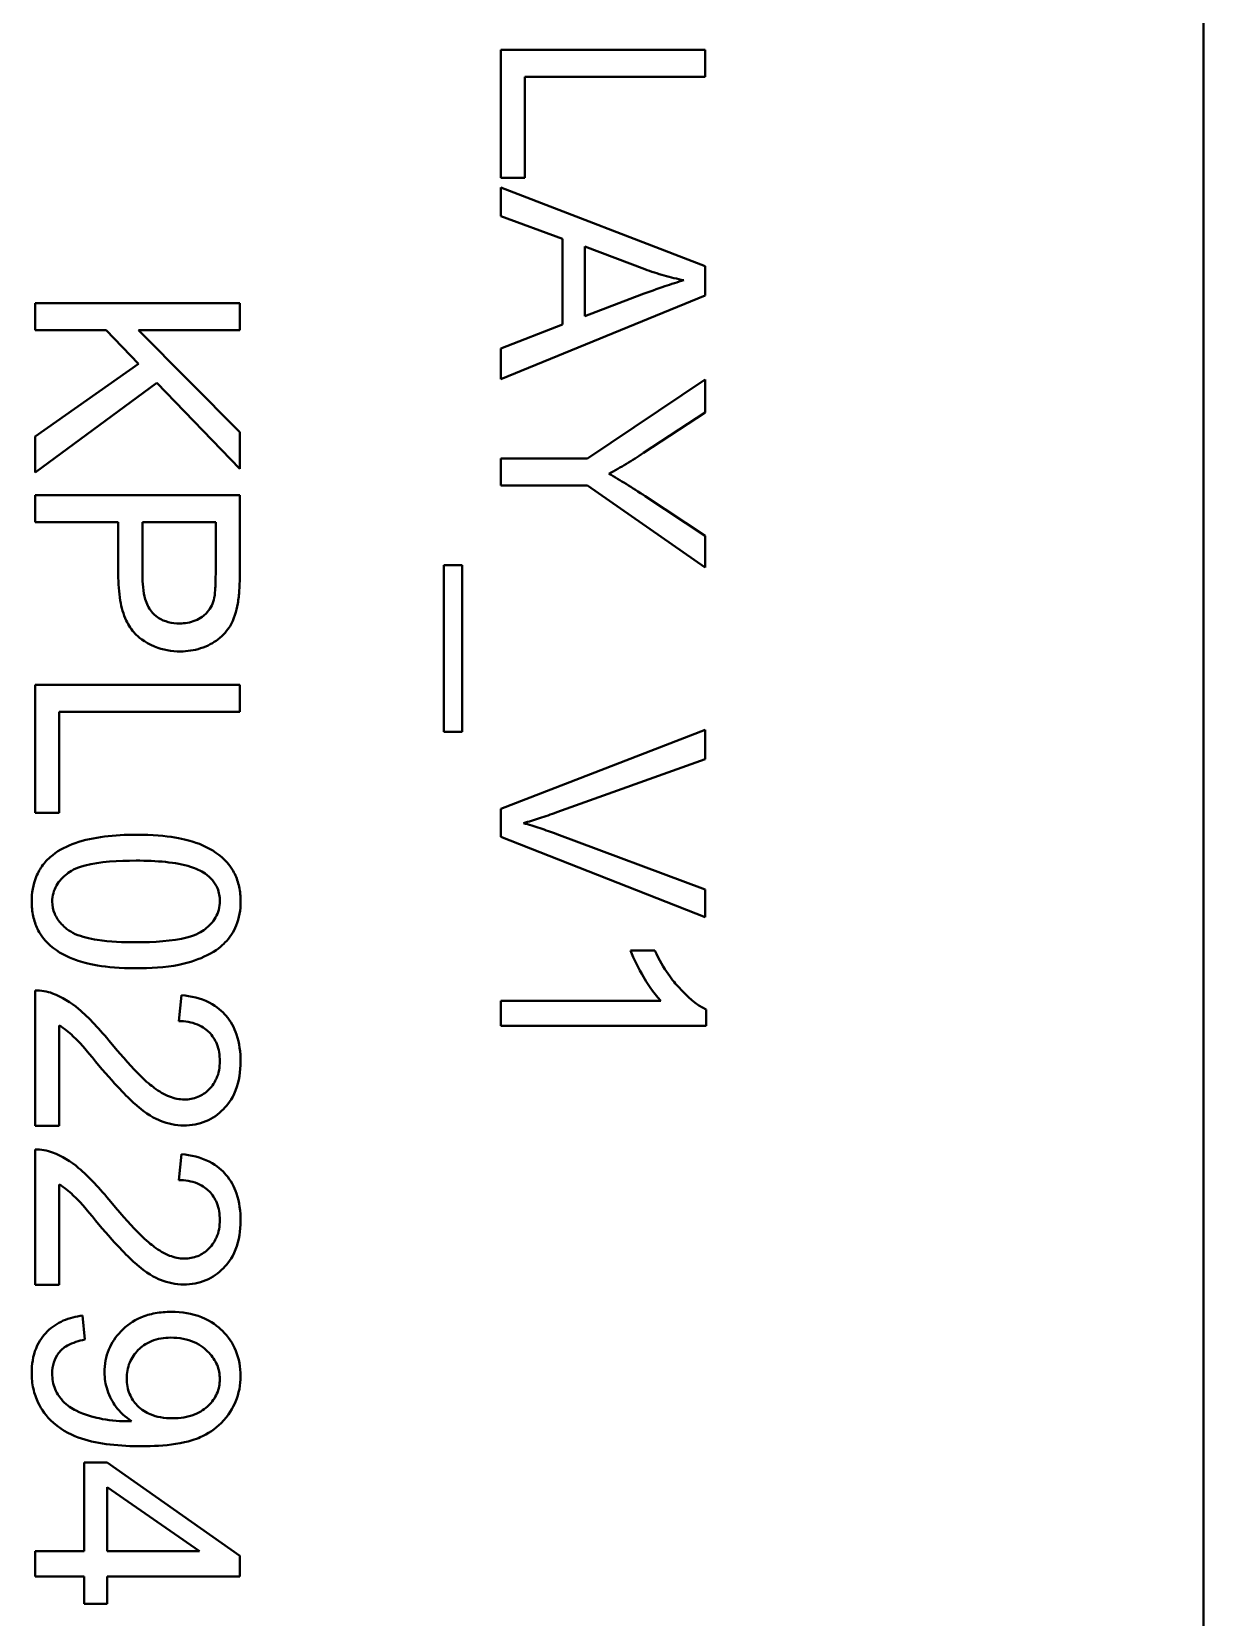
# Model space of a CAD drawing. Header units: millimetres. Extents: x 0 to 5945, y 0 to 4205.
# Drawn here: x 1736.56 to 1744.74, y 239.38 to 250.45 of the extents above; entities that cross this region are included whole.
import ezdxf

# ---------------------------------------------------------------- set-up
doc = ezdxf.new("R2010")
doc.units = ezdxf.units.MM
doc.header["$LTSCALE"] = 5
doc.layers.add('가시적인 것(ISO)', color=3, linetype='Continuous', lineweight=40)

msp = doc.modelspace()

# ---------------------------------------------------------------- linework, layer by layer
at = {"layer": '가시적인 것(ISO)'}
for p, q in [((1744.737, 219.623), (1744.737, 278.623)), ((1741.26, 250.322), (1739.832, 250.322)), ((1739.832, 250.322), (1739.832, 249.429)), ((1741.26, 250.132), (1741.26, 250.322)), ((1740, 249.429), (1740, 250.132)), ((1740, 250.132), (1741.26, 250.132)), ((1739.832, 249.429), (1740, 249.429)), ((1741.26, 248.811), (1739.832, 249.36)), ((1739.832, 249.36), (1739.832, 249.16)), ((1739.832, 249.16), (1740.264, 249.003)), ((1740.264, 249.003), (1740.264, 248.404)), ((1740.418, 248.948), (1740.837, 248.79)), ((1740.418, 248.463), (1740.418, 248.948)), ((1741.26, 248.606), (1741.26, 248.811)), ((1738.01, 248.554), (1736.582, 248.554)), ((1736.582, 248.554), (1736.582, 248.364)), ((1738.01, 248.364), (1738.01, 248.554)), ((1739.832, 248.023), (1741.26, 248.606)), ((1740.814, 248.613), (1740.418, 248.463)), ((1736.582, 248.364), (1737.077, 248.364)), ((1737.077, 248.364), (1737.304, 248.13)), ((1738.01, 247.654), (1737.303, 248.364)), ((1737.303, 248.364), (1738.01, 248.364)), ((1740.264, 248.404), (1739.832, 248.238)), ((1739.832, 248.238), (1739.832, 248.023)), ((1737.304, 248.13), (1736.582, 247.622)), ((1736.582, 247.372), (1737.431, 247.997)), ((1737.431, 247.997), (1738.01, 247.398)), ((1741.26, 248.021), (1740.437, 247.47)), ((1741.26, 247.791), (1741.26, 248.021)), ((1740.829, 247.509), (1741.26, 247.791)), ((1738.01, 247.398), (1738.01, 247.654)), ((1736.582, 247.622), (1736.582, 247.372)), ((1740.437, 247.47), (1739.832, 247.47)), ((1739.832, 247.47), (1739.832, 247.28)), ((1738.01, 247.214), (1736.582, 247.214)), ((1736.582, 247.214), (1736.582, 247.025)), ((1738.01, 246.675), (1738.01, 247.214)), ((1739.832, 247.28), (1740.437, 247.28)), ((1740.437, 247.28), (1741.26, 246.709)), ((1741.26, 246.929), (1740.84, 247.207)), ((1736.582, 247.025), (1737.162, 247.025)), ((1737.162, 247.025), (1737.162, 246.658)), ((1737.331, 247.025), (1737.842, 247.025)), ((1737.331, 246.656), (1737.331, 247.025)), ((1737.842, 247.025), (1737.842, 246.659)), ((1741.26, 246.709), (1741.26, 246.929)), ((1739.435, 246.725), (1739.435, 245.562)), ((1739.562, 246.725), (1739.435, 246.725)), ((1739.562, 245.562), (1739.562, 246.725)), ((1738.01, 245.89), (1736.582, 245.89)), ((1736.582, 245.89), (1736.582, 244.997)), ((1738.01, 245.701), (1738.01, 245.89)), ((1736.75, 244.997), (1736.75, 245.701)), ((1736.75, 245.701), (1738.01, 245.701)), ((1739.435, 245.562), (1739.562, 245.562)), ((1741.26, 245.576), (1739.832, 245.024)), ((1741.26, 245.371), (1741.26, 245.576)), ((1740.223, 245), (1741.26, 245.371)), ((1736.582, 244.997), (1736.75, 244.997)), ((1739.832, 245.024), (1739.832, 244.829)), ((1739.832, 244.829), (1741.26, 244.269)), ((1741.26, 244.462), (1740.223, 244.848)), ((1741.26, 244.269), (1741.26, 244.462)), ((1740.908, 244.036), (1740.738, 244.036)), ((1736.582, 243.757), (1736.582, 242.813)), ((1737.603, 243.724), (1737.585, 243.543)), ((1740.949, 243.685), (1739.832, 243.685)), ((1739.832, 243.685), (1739.832, 243.51)), ((1741.266, 243.51), (1741.266, 243.623)), ((1736.75, 242.813), (1736.75, 243.513)), ((1739.832, 243.51), (1741.266, 243.51)), ((1736.582, 242.813), (1736.75, 242.813)), ((1736.582, 242.647), (1736.582, 241.703)), ((1737.603, 242.614), (1737.585, 242.434)), ((1736.75, 241.703), (1736.75, 242.403)), ((1736.582, 241.703), (1736.75, 241.703)), ((1736.928, 241.32), (1736.913, 241.488)), ((1737.085, 240.463), (1736.924, 240.463)), ((1736.924, 240.463), (1736.924, 239.843)), ((1738.01, 239.811), (1737.085, 240.463)), ((1737.085, 239.843), (1737.085, 240.29)), ((1737.085, 240.29), (1737.729, 239.843)), ((1736.924, 239.843), (1736.582, 239.843)), ((1736.582, 239.843), (1736.582, 239.668)), ((1737.729, 239.843), (1737.085, 239.843)), ((1738.01, 239.668), (1738.01, 239.811)), ((1736.582, 239.668), (1736.924, 239.668)), ((1736.924, 239.668), (1736.924, 239.475)), ((1737.085, 239.475), (1737.085, 239.668)), ((1737.085, 239.668), (1738.01, 239.668)), ((1736.924, 239.475), (1737.085, 239.475))]:
    msp.add_line(p, q, dxfattribs=at)
for points, knots in [([(1740.837, 248.79), (1740.882, 248.774), (1740.927, 248.76), (1741.018, 248.734), (1741.064, 248.723), (1741.11, 248.713)], [-0.02843961, -0.02843961, -0.02843961, -0.02843961, -0.01410585, -0.01410585, 0, 0, 0, 0]), ([(1741.11, 248.713), (1741.067, 248.701), (1741.021, 248.686), (1740.924, 248.653), (1740.868, 248.633), (1740.814, 248.613)], [-0.03070478, -0.03070478, -0.03070478, -0.03070478, -0.0172156, -0.0172156, 0, 0, 0, 0]), ([(1740.587, 247.363), (1740.628, 247.385), (1740.669, 247.408), (1740.75, 247.457), (1740.79, 247.482), (1740.829, 247.509)], [-0.02824891, -0.02824891, -0.02824891, -0.02824891, -0.01424642, -0.01424642, 0, 0, 0, 0]), ([(1740.84, 247.207), (1740.796, 247.236), (1740.751, 247.264), (1740.668, 247.316), (1740.627, 247.34), (1740.587, 247.363)], [-0.02953399, -0.02953399, -0.02953399, -0.02953399, -0.01380139, -0.01380139, 0, 0, 0, 0]), ([(1737.162, 246.658), (1737.162, 246.598), (1737.166, 246.536), (1737.184, 246.43), (1737.197, 246.382), (1737.234, 246.305), (1737.254, 246.273), (1737.297, 246.23), (1737.343, 246.187), (1737.473, 246.133), (1737.534, 246.123), (1737.597, 246.123)], [-0.1908288, -0.1908288, -0.1908288, -0.1908288, -0.1298077, -0.1298077, -0.080559, -0.080559, -0.0424546, -0.0424546, -0.0186855, -0.0186855, 0, 0, 0, 0]), ([(1737.591, 246.318), (1737.564, 246.318), (1737.537, 246.321), (1737.487, 246.334), (1737.465, 246.343), (1737.419, 246.372), (1737.403, 246.39), (1737.374, 246.426), (1737.36, 246.456), (1737.335, 246.54), (1737.331, 246.6), (1737.331, 246.656)], [-0.03802346, -0.03802346, -0.03802346, -0.03802346, -0.03403716, -0.03403716, -0.03044185, -0.03044185, -0.02606481, -0.02606481, -0.01653682, -0.01653682, 0, 0, 0, 0]), ([(1737.842, 246.659), (1737.842, 246.624), (1737.841, 246.585), (1737.837, 246.527), (1737.834, 246.501), (1737.829, 246.482)], [-0.01456943, -0.01456943, -0.01456943, -0.01456943, -0.00589346, -0.00589346, 0, 0, 0, 0]), ([(1737.996, 246.457), (1738.002, 246.487), (1738.005, 246.52), (1738.01, 246.59), (1738.01, 246.634), (1738.01, 246.675)], [-0.02117388, -0.02117388, -0.02117388, -0.02117388, -0.01229519, -0.01229519, 0, 0, 0, 0]), ([(1737.829, 246.482), (1737.824, 246.465), (1737.817, 246.447), (1737.799, 246.416), (1737.788, 246.401), (1737.763, 246.376), (1737.738, 246.354), (1737.664, 246.324), (1737.628, 246.318), (1737.591, 246.318)], [-0.05165265, -0.05165265, -0.05165265, -0.05165265, -0.03766251, -0.03766251, -0.02385969, -0.02385969, -0.01104429, -0.01104429, 0, 0, 0, 0]), ([(1737.597, 246.123), (1737.644, 246.123), (1737.691, 246.13), (1737.787, 246.161), (1737.828, 246.184), (1737.899, 246.237), (1737.925, 246.271), (1737.971, 246.348), (1737.987, 246.402), (1737.996, 246.457)], [-0.03899686, -0.03899686, -0.03899686, -0.03899686, -0.03327601, -0.03327601, -0.02682703, -0.02682703, -0.01670913, -0.01670913, 0, 0, 0, 0]), ([(1739.99, 244.925), (1740.027, 244.935), (1740.065, 244.947), (1740.143, 244.972), (1740.183, 244.985), (1740.223, 245)], [-0.0244472, -0.0244472, -0.0244472, -0.0244472, -0.01269539, -0.01269539, 0, 0, 0, 0]), ([(1740.223, 244.848), (1740.184, 244.863), (1740.145, 244.876), (1740.068, 244.902), (1740.029, 244.914), (1739.99, 244.925)], [-0.02452883, -0.02452883, -0.02452883, -0.02452883, -0.01217994, -0.01217994, 0, 0, 0, 0]), ([(1737.286, 244.844), (1737.137, 244.844), (1736.987, 244.829), (1736.806, 244.766), (1736.751, 244.739), (1736.705, 244.702)], [-0.05753035, -0.05753035, -0.05753035, -0.05753035, -0.0178495, -0.0178495, 0, 0, 0, 0]), ([(1738.016, 244.377), (1738.016, 244.412), (1738.013, 244.447), (1737.999, 244.512), (1737.989, 244.542), (1737.963, 244.595), (1737.937, 244.64), (1737.832, 244.732), (1737.77, 244.765), (1737.639, 244.811), (1737.518, 244.844), (1737.286, 244.844)], [-0.384257, -0.384257, -0.384257, -0.384257, -0.2939972, -0.2939972, -0.2109903, -0.2109903, -0.1399526, -0.1399526, -0.0694871, -0.0694871, 0, 0, 0, 0]), ([(1736.705, 244.702), (1736.679, 244.682), (1736.656, 244.659), (1736.617, 244.607), (1736.602, 244.58), (1736.567, 244.496), (1736.558, 244.437), (1736.558, 244.377)], [-0.03714286, -0.03714286, -0.03714286, -0.03714286, -0.02737147, -0.02737147, -0.01783945, -0.01783945, 0, 0, 0, 0]), ([(1736.701, 244.377), (1736.701, 244.397), (1736.704, 244.417), (1736.714, 244.455), (1736.721, 244.472), (1736.749, 244.521), (1736.775, 244.548), (1736.827, 244.589), (1736.861, 244.611), (1737.032, 244.655), (1737.163, 244.663), (1737.286, 244.663)], [-0.1304135, -0.1304135, -0.1304135, -0.1304135, -0.1128395, -0.1128395, -0.0955418, -0.0955418, -0.0624777, -0.0624777, -0.0369492, -0.0369492, 0, 0, 0, 0]), ([(1737.286, 244.663), (1737.43, 244.663), (1737.565, 244.652), (1737.702, 244.609), (1737.738, 244.593), (1737.769, 244.572)], [-0.04316634, -0.04316634, -0.04316634, -0.04316634, -0.01110989, -0.01110989, 0, 0, 0, 0]), ([(1737.769, 244.572), (1737.788, 244.559), (1737.805, 244.543), (1737.834, 244.509), (1737.846, 244.49), (1737.866, 244.441), (1737.871, 244.411), (1737.871, 244.38)], [-0.02292194, -0.02292194, -0.02292194, -0.02292194, -0.0159139, -0.0159139, -0.00935362, -0.00935362, 0, 0, 0, 0]), ([(1736.558, 244.377), (1736.558, 244.343), (1736.561, 244.309), (1736.575, 244.244), (1736.585, 244.214), (1736.61, 244.162), (1736.636, 244.116), (1736.742, 244.023), (1736.804, 243.991), (1736.937, 243.944), (1737.059, 243.912), (1737.286, 243.912)], [-0.3729128, -0.3729128, -0.3729128, -0.3729128, -0.2853084, -0.2853084, -0.2043936, -0.2043936, -0.1355685, -0.1355685, -0.0683259, -0.0683259, 0, 0, 0, 0]), ([(1737.286, 244.093), (1737.199, 244.093), (1737.102, 244.097), (1736.961, 244.118), (1736.907, 244.131), (1736.814, 244.172), (1736.787, 244.198), (1736.746, 244.241), (1736.729, 244.265), (1736.707, 244.319), (1736.701, 244.348), (1736.701, 244.377)], [-0.04826516, -0.04826516, -0.04826516, -0.04826516, -0.03505137, -0.03505137, -0.02666319, -0.02666319, -0.01761873, -0.01761873, -0.00885593, -0.00885593, 0, 0, 0, 0]), ([(1737.871, 244.38), (1737.871, 244.36), (1737.869, 244.34), (1737.859, 244.301), (1737.851, 244.283), (1737.823, 244.234), (1737.797, 244.207), (1737.745, 244.167), (1737.711, 244.145), (1737.541, 244.101), (1737.409, 244.093), (1737.286, 244.093)], [-0.1312299, -0.1312299, -0.1312299, -0.1312299, -0.1133118, -0.1133118, -0.0957136, -0.0957136, -0.062482, -0.062482, -0.0369492, -0.0369492, 0, 0, 0, 0]), ([(1737.286, 243.912), (1737.381, 243.912), (1737.491, 243.917), (1737.663, 243.951), (1737.731, 243.977), (1737.848, 244.035), (1737.885, 244.068), (1737.941, 244.125), (1737.967, 244.165), (1738.007, 244.263), (1738.016, 244.32), (1738.016, 244.377)], [-0.05671733, -0.05671733, -0.05671733, -0.05671733, -0.0481642, -0.0481642, -0.04102039, -0.04102039, -0.03168979, -0.03168979, -0.01731807, -0.01731807, 0, 0, 0, 0]), ([(1740.738, 244.036), (1740.761, 243.973), (1740.795, 243.909), (1740.849, 243.816), (1740.893, 243.745), (1740.949, 243.685)], [-0.06474582, -0.06474582, -0.06474582, -0.06474582, -0.02451396, -0.02451396, 0, 0, 0, 0]), ([(1741.266, 243.623), (1741.197, 243.657), (1741.132, 243.715), (1741.038, 243.82), (1740.97, 243.901), (1740.908, 244.036)], [-0.1147142, -0.1147142, -0.1147142, -0.1147142, -0.0445643, -0.0445643, 0, 0, 0, 0]), ([(1736.704, 243.736), (1736.684, 243.744), (1736.664, 243.749), (1736.623, 243.756), (1736.603, 243.757), (1736.582, 243.757)], [-0.01249848, -0.01249848, -0.01249848, -0.01249848, -0.00625176, -0.00625176, 0, 0, 0, 0]), ([(1737.11, 243.391), (1737.034, 243.483), (1736.957, 243.568), (1736.831, 243.673), (1736.77, 243.711), (1736.704, 243.736)], [-0.04932017, -0.04932017, -0.04932017, -0.04932017, -0.02127745, -0.02127745, 0, 0, 0, 0]), ([(1738.016, 243.26), (1738.016, 243.324), (1738.008, 243.389), (1737.971, 243.498), (1737.947, 243.542), (1737.89, 243.609), (1737.853, 243.644), (1737.737, 243.703), (1737.67, 243.718), (1737.603, 243.724)], [-0.09874215, -0.09874215, -0.09874215, -0.09874215, -0.06562318, -0.06562318, -0.03909259, -0.03909259, -0.0201479, -0.0201479, 0, 0, 0, 0]), ([(1736.75, 243.513), (1736.785, 243.492), (1736.817, 243.466), (1736.911, 243.377), (1736.967, 243.305), (1737.025, 243.236)], [-0.03908802, -0.03908802, -0.03908802, -0.03908802, -0.02704027, -0.02704027, 0, 0, 0, 0]), ([(1737.585, 243.543), (1737.629, 243.543), (1737.674, 243.536), (1737.754, 243.503), (1737.78, 243.482), (1737.82, 243.441), (1737.837, 243.414), (1737.865, 243.346), (1737.871, 243.305), (1737.871, 243.264)], [-0.03695144, -0.03695144, -0.03695144, -0.03695144, -0.02930454, -0.02930454, -0.022146, -0.022146, -0.01224421, -0.01224421, 0, 0, 0, 0]), ([(1737.624, 242.996), (1737.588, 242.996), (1737.554, 243.003), (1737.482, 243.031), (1737.446, 243.053), (1737.372, 243.107), (1737.286, 243.178), (1737.11, 243.391)], [-0.2079713, -0.2079713, -0.2079713, -0.2079713, -0.1502648, -0.1502648, -0.0828488, -0.0828488, 0, 0, 0, 0]), ([(1737.025, 243.236), (1737.164, 243.072), (1737.236, 243.003), (1737.361, 242.89), (1737.422, 242.861), (1737.509, 242.826), (1737.563, 242.815), (1737.619, 242.815)], [-0.03349016, -0.03349016, -0.03349016, -0.03349016, -0.02807665, -0.02807665, -0.01685798, -0.01685798, 0, 0, 0, 0]), ([(1737.619, 242.815), (1737.673, 242.815), (1737.725, 242.824), (1737.821, 242.864), (1737.862, 242.893), (1737.921, 242.954), (1737.956, 242.995), (1738.006, 243.123), (1738.016, 243.192), (1738.016, 243.26)], [-0.1039942, -0.1039942, -0.1039942, -0.1039942, -0.071842, -0.071842, -0.0412315, -0.0412315, -0.0205607, -0.0205607, 0, 0, 0, 0]), ([(1737.871, 243.264), (1737.871, 243.243), (1737.869, 243.221), (1737.862, 243.18), (1737.856, 243.161), (1737.838, 243.121), (1737.822, 243.091), (1737.77, 243.042), (1737.746, 243.025), (1737.688, 243.001), (1737.656, 242.996), (1737.624, 242.996)], [-0.05266389, -0.05266389, -0.05266389, -0.05266389, -0.04157296, -0.04157296, -0.03130496, -0.03130496, -0.01877111, -0.01877111, -0.00979615, -0.00979615, 0, 0, 0, 0]), ([(1736.704, 242.626), (1736.684, 242.634), (1736.664, 242.639), (1736.623, 242.646), (1736.603, 242.648), (1736.582, 242.647)], [-0.01249848, -0.01249848, -0.01249848, -0.01249848, -0.00625176, -0.00625176, 0, 0, 0, 0]), ([(1737.11, 242.281), (1737.034, 242.373), (1736.957, 242.458), (1736.831, 242.563), (1736.77, 242.602), (1736.704, 242.626)], [-0.04932017, -0.04932017, -0.04932017, -0.04932017, -0.02127745, -0.02127745, 0, 0, 0, 0]), ([(1738.016, 242.15), (1738.016, 242.214), (1738.008, 242.279), (1737.971, 242.388), (1737.947, 242.432), (1737.89, 242.499), (1737.853, 242.534), (1737.737, 242.593), (1737.67, 242.608), (1737.603, 242.614)], [-0.09874215, -0.09874215, -0.09874215, -0.09874215, -0.06562318, -0.06562318, -0.03909259, -0.03909259, -0.0201479, -0.0201479, 0, 0, 0, 0]), ([(1736.75, 242.403), (1736.785, 242.382), (1736.817, 242.357), (1736.911, 242.267), (1736.967, 242.196), (1737.025, 242.126)], [-0.03908802, -0.03908802, -0.03908802, -0.03908802, -0.02704027, -0.02704027, 0, 0, 0, 0]), ([(1737.585, 242.434), (1737.629, 242.433), (1737.674, 242.427), (1737.754, 242.393), (1737.78, 242.372), (1737.82, 242.332), (1737.837, 242.305), (1737.865, 242.236), (1737.871, 242.196), (1737.871, 242.155)], [-0.03695144, -0.03695144, -0.03695144, -0.03695144, -0.02930454, -0.02930454, -0.022146, -0.022146, -0.01224421, -0.01224421, 0, 0, 0, 0]), ([(1737.624, 241.886), (1737.588, 241.886), (1737.554, 241.893), (1737.482, 241.921), (1737.446, 241.943), (1737.372, 241.998), (1737.286, 242.068), (1737.11, 242.281)], [-0.2079713, -0.2079713, -0.2079713, -0.2079713, -0.1502648, -0.1502648, -0.0828488, -0.0828488, 0, 0, 0, 0]), ([(1737.025, 242.126), (1737.164, 241.962), (1737.236, 241.893), (1737.361, 241.781), (1737.422, 241.751), (1737.509, 241.716), (1737.563, 241.705), (1737.619, 241.705)], [-0.03349016, -0.03349016, -0.03349016, -0.03349016, -0.02807665, -0.02807665, -0.01685798, -0.01685798, 0, 0, 0, 0]), ([(1737.619, 241.705), (1737.673, 241.705), (1737.725, 241.714), (1737.821, 241.755), (1737.862, 241.783), (1737.921, 241.844), (1737.956, 241.885), (1738.006, 242.013), (1738.016, 242.082), (1738.016, 242.15)], [-0.1039942, -0.1039942, -0.1039942, -0.1039942, -0.071842, -0.071842, -0.0412315, -0.0412315, -0.0205607, -0.0205607, 0, 0, 0, 0]), ([(1737.871, 242.155), (1737.871, 242.133), (1737.869, 242.112), (1737.862, 242.071), (1737.856, 242.052), (1737.838, 242.011), (1737.822, 241.982), (1737.77, 241.932), (1737.746, 241.915), (1737.688, 241.891), (1737.656, 241.886), (1737.624, 241.886)], [-0.05266389, -0.05266389, -0.05266389, -0.05266389, -0.04157296, -0.04157296, -0.03130496, -0.03130496, -0.01877111, -0.01877111, -0.00979615, -0.00979615, 0, 0, 0, 0]), ([(1736.913, 241.488), (1736.867, 241.482), (1736.821, 241.471), (1736.736, 241.434), (1736.698, 241.409), (1736.639, 241.349), (1736.61, 241.311), (1736.566, 241.205), (1736.558, 241.146), (1736.558, 241.088)], [-0.07578012, -0.07578012, -0.07578012, -0.07578012, -0.05514358, -0.05514358, -0.03450606, -0.03450606, -0.01760412, -0.01760412, 0, 0, 0, 0]), ([(1737.533, 241.514), (1737.495, 241.514), (1737.457, 241.511), (1737.385, 241.498), (1737.351, 241.488), (1737.266, 241.451), (1737.22, 241.419), (1737.145, 241.341), (1737.116, 241.299), (1737.076, 241.201), (1737.066, 241.147), (1737.066, 241.092)], [-0.07104169, -0.07104169, -0.07104169, -0.07104169, -0.05961213, -0.05961213, -0.04909014, -0.04909014, -0.03189845, -0.03189845, -0.01656505, -0.01656505, 0, 0, 0, 0]), ([(1738.016, 241.066), (1738.016, 241.127), (1738.006, 241.186), (1737.961, 241.295), (1737.929, 241.341), (1737.859, 241.411), (1737.813, 241.449), (1737.677, 241.504), (1737.606, 241.514), (1737.533, 241.514)], [-0.1065506, -0.1065506, -0.1065506, -0.1065506, -0.0741601, -0.0741601, -0.0438699, -0.0438699, -0.0216327, -0.0216327, 0, 0, 0, 0]), ([(1736.701, 241.083), (1736.701, 241.11), (1736.705, 241.136), (1736.72, 241.184), (1736.73, 241.206), (1736.76, 241.245), (1736.779, 241.263), (1736.844, 241.299), (1736.887, 241.312), (1736.928, 241.32)], [-0.04168469, -0.04168469, -0.04168469, -0.04168469, -0.03153478, -0.03153478, -0.02211902, -0.02211902, -0.01263677, -0.01263677, 0, 0, 0, 0]), ([(1737.221, 241.048), (1737.221, 241.087), (1737.227, 241.124), (1737.256, 241.193), (1737.276, 241.222), (1737.323, 241.269), (1737.353, 241.293), (1737.437, 241.327), (1737.483, 241.334), (1737.528, 241.334)], [-0.06139939, -0.06139939, -0.06139939, -0.06139939, -0.04387493, -0.04387493, -0.02724004, -0.02724004, -0.01363882, -0.01363882, 0, 0, 0, 0]), ([(1737.528, 241.334), (1737.557, 241.334), (1737.587, 241.331), (1737.642, 241.321), (1737.668, 241.313), (1737.737, 241.282), (1737.771, 241.254), (1737.819, 241.203), (1737.838, 241.175), (1737.865, 241.112), (1737.871, 241.079), (1737.871, 241.044)], [-0.04392113, -0.04392113, -0.04392113, -0.04392113, -0.03745932, -0.03745932, -0.03151323, -0.03151323, -0.02059868, -0.02059868, -0.01038436, -0.01038436, 0, 0, 0, 0]), ([(1736.558, 241.088), (1736.558, 241.051), (1736.561, 241.014), (1736.577, 240.943), (1736.588, 240.91), (1736.624, 240.835), (1736.657, 240.785), (1736.775, 240.681), (1736.849, 240.649), (1737.026, 240.589), (1737.178, 240.576), (1737.325, 240.576)], [-0.1057818, -0.1057818, -0.1057818, -0.1057818, -0.0930813, -0.0930813, -0.080998, -0.080998, -0.0645839, -0.0645839, -0.0443568, -0.0443568, 0, 0, 0, 0]), ([(1737.22, 240.75), (1737.155, 240.75), (1737.091, 240.757), (1736.99, 240.779), (1736.925, 240.796), (1736.84, 240.838), (1736.805, 240.859), (1736.757, 240.912), (1736.736, 240.939), (1736.707, 241.009), (1736.701, 241.046), (1736.701, 241.083)], [-0.1650152, -0.1650152, -0.1650152, -0.1650152, -0.0898855, -0.0898855, -0.0447233, -0.0447233, -0.0227416, -0.0227416, -0.0112458, -0.0112458, 0, 0, 0, 0]), ([(1737.066, 241.092), (1737.066, 241.049), (1737.073, 241.008), (1737.101, 240.92), (1737.124, 240.882), (1737.174, 240.814), (1737.211, 240.779), (1737.255, 240.751)], [-0.03390298, -0.03390298, -0.03390298, -0.03390298, -0.02546652, -0.02546652, -0.01556005, -0.01556005, 0, 0, 0, 0]), ([(1737.542, 240.771), (1737.514, 240.771), (1737.485, 240.773), (1737.433, 240.782), (1737.408, 240.789), (1737.356, 240.811), (1737.324, 240.83), (1737.272, 240.884), (1737.254, 240.911), (1737.227, 240.975), (1737.221, 241.011), (1737.221, 241.048)], [-0.05563799, -0.05563799, -0.05563799, -0.05563799, -0.04407928, -0.04407928, -0.03370269, -0.03370269, -0.02093297, -0.02093297, -0.01107875, -0.01107875, 0, 0, 0, 0]), ([(1737.325, 240.576), (1737.403, 240.576), (1737.485, 240.58), (1737.654, 240.606), (1737.706, 240.626), (1737.788, 240.663), (1737.839, 240.696), (1737.933, 240.789), (1737.963, 240.845), (1738.005, 240.944), (1738.016, 241.004), (1738.016, 241.066)], [-0.05344818, -0.05344818, -0.05344818, -0.05344818, -0.04882285, -0.04882285, -0.04326219, -0.04326219, -0.0321241, -0.0321241, -0.01863445, -0.01863445, 0, 0, 0, 0]), ([(1737.871, 241.044), (1737.871, 241.027), (1737.869, 241.009), (1737.863, 240.976), (1737.858, 240.96), (1737.837, 240.912), (1737.817, 240.884), (1737.769, 240.838), (1737.738, 240.814), (1737.646, 240.778), (1737.594, 240.771), (1737.542, 240.771)], [-0.06032821, -0.06032821, -0.06032821, -0.06032821, -0.05263595, -0.05263595, -0.04518383, -0.04518383, -0.0296485, -0.0296485, -0.01555158, -0.01555158, 0, 0, 0, 0]), ([(1737.255, 240.751), (1737.248, 240.751), (1737.241, 240.75), (1737.23, 240.75), (1737.224, 240.75), (1737.22, 240.75)], [-0.003352568, -0.003352568, -0.003352568, -0.003352568, -0.001325045, -0.001325045, 0, 0, 0, 0])]:
    msp.add_open_spline(points, degree=3, knots=knots, dxfattribs=at)

doc.saveas('drawing.dxf')
